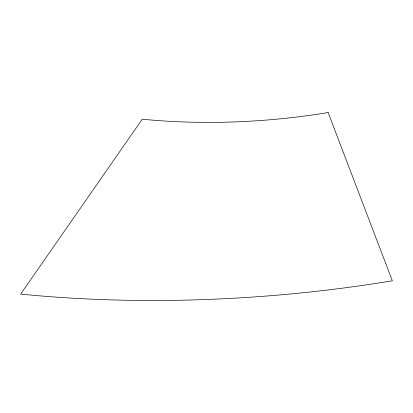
<?xml version="1.0" encoding="UTF-8"?>
<svg xmlns="http://www.w3.org/2000/svg" width="413" height="413" viewBox="0 0 413 413"><rect width="100%" height="100%" fill="white"/><g stroke="black" fill="none" stroke-linecap="round" stroke-linejoin="round"><path stroke-width="0.62" d="M328.118 112.543L392.35 280.814A723.256 350.642 -5.7 0 1 20.65 294.108L142.263 119.197A361.643 175.329 -5.7 0 0 328.103 112.558"/></g></svg>
